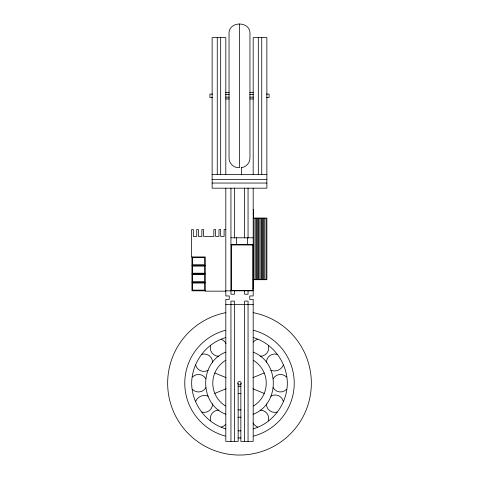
<?xml version="1.0" encoding="UTF-8"?>
<svg xmlns="http://www.w3.org/2000/svg" width="479" height="479" viewBox="0 0 479 479"><rect width="100%" height="100%" fill="white"/><g stroke="black" fill="none" stroke-linecap="round" stroke-linejoin="round"><path stroke-width="0.72" d="M214.784 372.961L226.046 377.626M264.21 393.451L252.954 388.774M225.843 337.521C205.958 343.239 191.834 362.627 191.66 383.2C191.834 403.773 205.958 423.161 225.837 428.879M225.854 352.137C198.989 362.19 198.977 404.18 225.831 414.257M214.778 393.421L226.04 388.768M252.96 377.632L264.222 372.979M253.146 414.263C280.011 404.21 280.023 362.22 253.169 352.143M253.157 428.879C273.042 423.161 287.166 403.773 287.34 383.2C287.166 362.627 273.042 343.239 253.163 337.521M241.548 167.608C246.38 167.045 250.224 162.489 249.954 157.627L249.954 33.973C250.9 20.723 228.1 20.723 229.046 33.973L229.046 157.627C228.687 163.237 233.914 168.249 239.5 167.65L239.5 23.95M240.973 417.221L238.027 417.221M240.877 430.861L238.123 430.861M225.567 92.639L229.237 92.639M249.763 92.639L253.433 92.639M212.694 94.106L209.904 94.106L209.904 97.494L212.694 97.494M266.306 94.106L269.096 94.106L269.096 97.494L266.306 97.494M225.567 94.489L229.237 94.489M249.763 94.489L253.433 94.489M225.567 97.111L229.237 97.111M249.763 97.111L253.433 97.111M225.567 98.961L229.237 98.961M249.763 98.961L253.433 98.961M212.131 174.494L266.869 174.494M212.131 179.625L266.869 179.625M212.131 183.044L266.869 183.044M253.187 209.562L253.529 209.562L253.529 218.119M253.187 218.119L266.869 218.119L266.869 279.7L253.187 279.7M225.813 229.579L224.106 229.579L224.106 236.422L220.681 236.422L220.681 229.579L218.969 229.579L218.969 236.422L215.55 236.422L215.55 229.579L213.838 229.579L213.838 236.422L203.575 236.422L203.575 229.579L201.863 229.579L201.863 236.422L198.444 236.422L198.444 229.579L196.731 229.579L196.731 236.422L193.312 236.422L193.312 229.579L191.6 229.579L191.6 256.948L205.287 256.948L205.287 291.166L225.813 291.166M230.944 237.788L253.187 237.788M230.944 244.631L253.187 244.631M191.941 265.42L205.287 265.42M191.941 273.886L205.287 273.886M191.941 282.353L205.287 282.353M253.187 288.256L253.529 288.256L253.529 279.7M205.287 290.819L191.941 290.819L191.941 256.948M225.813 290.819L253.187 290.819M225.813 304.506L253.187 304.506M266.019 218.119L266.019 279.7M264.306 218.119L264.306 279.7M263.45 218.119L263.45 279.7M262.594 218.119L262.594 279.7M261.738 37.637L261.738 174.494M261.738 218.119L261.738 279.7M260.881 218.119L260.881 279.7M259.175 218.119L259.175 279.7M258.319 37.637L258.319 174.494M258.319 218.119L258.319 279.7M257.462 218.119L257.462 279.7M256.606 218.119L256.606 279.7M255.75 218.119L255.75 279.7M254.044 218.119L254.044 279.7M253.187 174.494L253.187 37.637L266.869 37.637L266.869 188.181L212.131 188.181L212.131 37.637L225.813 37.637L225.813 174.494M253.187 188.181L253.187 295.956L249.763 295.956L249.763 299.375L253.187 299.375L253.187 441.363L240.853 441.363L240.853 383.2M248.056 188.181L248.056 238.015M248.056 290.819L248.056 294.244L244.631 294.244L244.631 290.819M248.056 441.363L248.056 301.087L244.631 301.087L244.631 441.363M247.625 237.788L247.625 244.631M244.631 188.181L244.631 238.015M241.548 167.44L241.548 174.913M238.147 383.2L238.147 441.363L225.813 441.363L225.813 299.375L229.237 299.375L229.237 295.956L225.813 295.956L225.813 188.181M236.506 237.788L236.506 244.631M234.369 188.181L234.369 238.015M234.369 290.819L234.369 294.244L230.944 294.244L230.944 188.181M234.369 441.363L234.369 301.087L230.944 301.087L230.944 441.363M220.681 37.637L220.681 174.494M217.262 37.637L217.262 174.494M253.181 312.667A71.85 71.85 0 0 1 299.303 423.023A71.85 71.85 0 0 1 179.697 423.023A71.85 71.85 0 0 1 225.819 312.667M253.666 330.324A54.744 54.744 0 0 1 253.666 436.076M240.919 437.926A54.744 54.744 0 0 1 238.081 437.926M225.334 436.076A54.744 54.744 0 0 1 225.334 330.324M208.161 370.219A8.377 8.377 0 0 1 195.677 365.046M218.867 356.274A8.377 8.377 0 0 1 210.64 345.557M221.37 339.371A9.556 9.556 0 0 1 225.986 343.419M268.372 345.569A8.377 8.377 0 0 1 260.151 356.286M283.329 365.07A9.556 9.556 0 0 1 270.845 370.237M192.474 377.009A8.377 8.377 0 0 1 205.868 378.775M266.426 362.567A8.377 8.377 0 0 1 277.143 354.34M273.132 378.775A8.377 8.377 0 0 1 286.526 377.009M286.526 389.391A8.377 8.377 0 0 1 273.132 387.625M270.839 396.181A8.377 8.377 0 0 1 283.323 401.354M277.131 412.072A8.377 8.377 0 0 1 266.414 403.851M260.133 410.126A8.377 8.377 0 0 1 268.36 420.843M257.63 427.029A9.556 9.556 0 0 1 253.014 422.981M195.672 401.33A9.556 9.556 0 0 1 208.155 396.163M205.868 387.625A8.377 8.377 0 0 1 192.474 389.391M210.628 420.831A8.377 8.377 0 0 1 218.849 410.114M212.574 403.833A8.377 8.377 0 0 1 201.857 412.06M225.735 424.316A8.377 8.377 0 0 1 221.346 427.023M201.869 354.328A8.377 8.377 0 0 1 212.586 362.549M253.265 342.084A8.377 8.377 0 0 1 257.654 339.377M240.841 393.379A10.263 10.263 0 0 1 238.159 393.379M253.505 360.412A26.74 26.74 0 0 1 253.475 406.006M240.907 409.904A26.74 26.74 0 0 1 238.093 409.898M225.531 405.988A26.74 26.74 0 0 1 225.555 360.394M240.811 386.361A3.419 3.419 0 0 1 238.189 386.361M252.846 244.973L231.291 244.973L231.291 290.478L252.846 290.478L252.846 244.973M204.599 257.636L192.624 257.636L192.624 264.731L204.599 264.731L204.599 257.636M204.599 266.102L192.624 266.102L192.624 273.204L204.599 273.204L204.599 266.102M204.599 274.569L192.624 274.569L192.624 281.67L204.599 281.67L204.599 274.569M204.599 283.035L192.624 283.035L192.624 290.136L204.599 290.136L204.599 283.035M238.458 384.559A1.712 1.712 0 0 0 241.194 383.422A1.712 1.712 0 0 0 238.847 381.619A1.712 1.712 0 0 0 238.458 384.559"/></g></svg>
